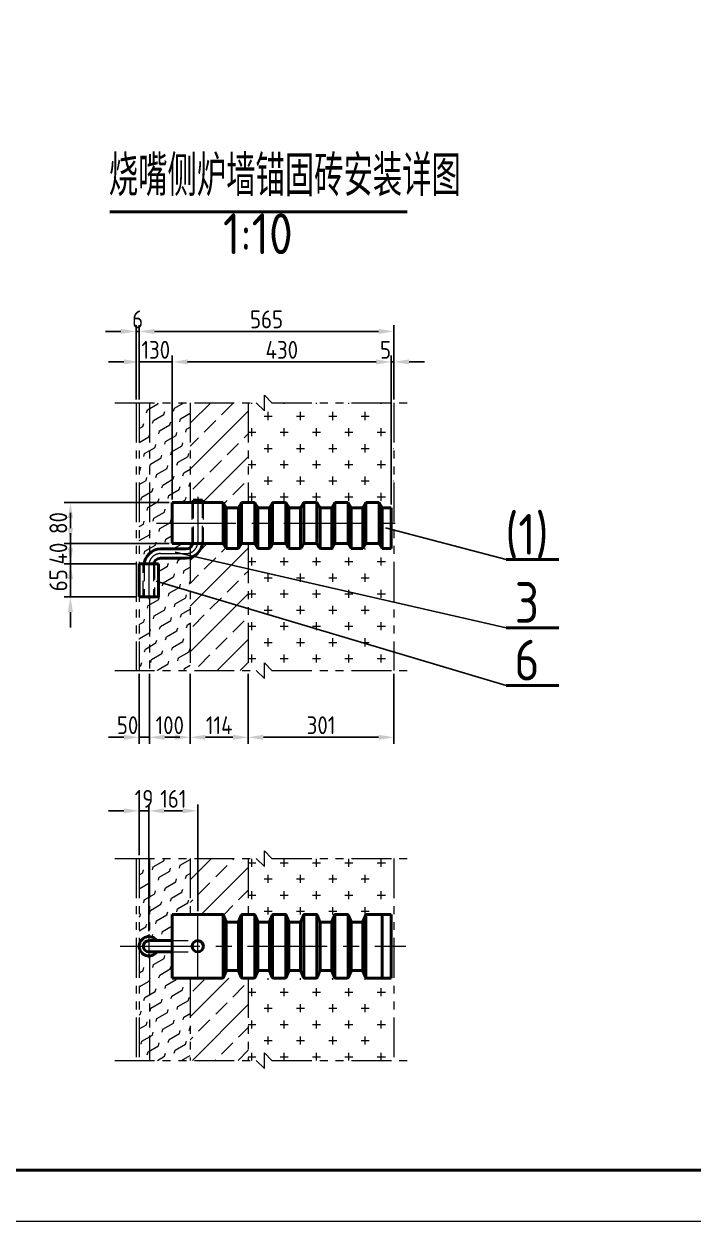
# Model space of a CAD drawing. Header units: millimetres. Extents: x 52110 to 400893, y -153728 to 31997.
# Drawn here: x 214948 to 220202, y -107496 to -98091 of the extents above; entities that cross this region are included whole.
import ezdxf
from ezdxf.enums import TextEntityAlignment as Align

# ---------------------------------------------------------------- set-up
doc = ezdxf.new("R2010")
doc.units = ezdxf.units.MM
doc.header["$LTSCALE"] = 500
for name, pattern in [('CENTER', [2, 1.25, -0.25, 0.25, -0.25]), ('DASHED2', [0.375, 0.25, -0.125]), ('PHANTOM2', [1.25, 0.625, -0.125, 0.125, -0.125, 0.125, -0.125])]:
    doc.linetypes.add(name, pattern=pattern)
for name, color, linetype, lineweight in [('2D', 4, 'PHANTOM2', 20), ('BIAOZHU', 3, 'Continuous', 25), ('POU', 4, 'Continuous', 20), ('SHI', 7, 'Continuous', 40), ('WEN', 3, 'Continuous', 20), ('XI', 2, 'Continuous', 20), ('XU', 6, 'DASHED2', 20), ('ZHONG', 1, 'CENTER', 20)]:
    doc.layers.add(name, color=color, linetype=linetype, lineweight=lineweight)
doc.styles.add('GB', font='gbenor.shx', dxfattribs={"bigfont": 'gbcbig.shx'})

msp = doc.modelspace()

# ---------------------------------------------------------------- hatches: boundary and pattern name
at = {"layer": 'POU'}
h = msp.add_hatch(dxfattribs=at)
h.set_pattern_fill('FLEX', color=256, scale=15, angle=30, style=0)
h.set_pattern_definition([(30, (-107778.9, -270081.55), (-47.625, 82.48892), [95.25, -95.25]), (75, (-107696.41, -270033.93), (-47.62502, 82.488955), [23.8125, -87.0789, 23.8125, -134.7039])])
h.paths.add_polyline_path([(216252.70532, -101067.5068), (215932.70532, -101067.5068), (215932.70532, -102250.94444, -0.1918119602), (216020.70532, -102215.89604), (216220.70532, -102215.89604, 0.153244359), (216252.70532, -102205.85254), (216252.70532, -102171.89604), (216112.70532, -102171.89604), (216112.70532, -101851.89604), (216252.70532, -101851.89604)])
h.paths.add_polyline_path([(216252.70532, -102283.83151, -0.0632542239), (216220.70532, -102287.89604), (216020.70532, -102287.89604, 0.3522849494), (215966.00614, -102331.89604), (216004.70532, -102331.89604), (216004.70532, -102591.89604), (215932.70532, -102591.89604), (215932.70532, -103170.71028), (216252.70532, -103170.71028)])
h.paths.add_polyline_path([(215932.70532, -101067.5068), (215852.70532, -101067.5068), (215852.70532, -102331.89604), (215893.26906, -102331.89604, -0.1816770921), (215932.70532, -102250.94444)])
h.paths.add_polyline_path([(215932.70532, -102591.89604), (215892.70532, -102591.89604), (215852.70532, -102591.89604), (215852.70532, -103170.71028), (215932.70532, -103170.71028)])
h = msp.add_hatch(dxfattribs=at)
h.set_pattern_fill('ANSI33', color=256, scale=40, style=0)
h.set_pattern_definition([(45, (-107778.9, -270081.55), (-179.60512, 179.60512), []), (45, (-107599.3, -270081.55), (-179.60512, 179.60512), [127, -63.5])])
h.paths.add_polyline_path([(216708.70532, -101067.5068), (216252.70532, -101067.5068), (216252.70532, -101851.89604), (216276.70532, -101851.89604), (216276.70532, -101831.89604), (216348.70532, -101831.89604), (216348.70532, -101851.89604), (216512.70532, -101851.89604), (216536.70532, -101891.89604), (216632.70532, -101891.89604), (216656.70532, -101851.89604), (216708.70532, -101851.89604)])
h.paths.add_polyline_path([(216708.70532, -102171.89604), (216656.70532, -102171.89604), (216632.70532, -102211.89604), (216536.70532, -102211.89604), (216512.70532, -102171.89604), (216348.14158, -102171.89604, -0.3159854309), (216252.70532, -102283.83151), (216252.70532, -103170.71028), (216708.70532, -103170.71028)])
h = msp.add_hatch(dxfattribs=at)
h.set_pattern_fill('CROSS', color=256, scale=20, style=0)
h.set_pattern_definition([(0, (-107778.9, -270081.55), (127, 127), [63.5, -190.5]), (90, (-107747.15, -270113.3), (-127, 127), [63.5, -190.5])])
h.paths.add_polyline_path([(217852.70532, -101067.5068), (216895.55358, -101067.5068), (216835.64029, -101007.59351), (216835.64029, -101130.86498), (216772.2821, -101067.5068), (216708.70532, -101067.5068), (216708.70532, -101851.89604), (217852.70532, -101851.89604)])
h.paths.add_polyline_path([(217852.70532, -102211.89604), (216708.70532, -102211.89604), (216708.70532, -103170.71028), (216772.2821, -103170.71028), (216835.64029, -103234.06847), (216835.64029, -103110.797), (216895.55358, -103170.71028), (217852.70532, -103170.71028)])
h = msp.add_hatch(dxfattribs=at)
h.set_pattern_fill('FLEX', color=256, scale=15, angle=30, style=0)
h.set_pattern_definition([(30, (-107778.9, -268637.81), (-47.625, 82.48892), [95.25, -95.25]), (75, (-107696.41, -268590.18), (-47.62502, 82.488955), [23.8125, -87.0789, 23.8125, -134.7039])])
h.paths.add_polyline_path([(215932.70532, -105260.75031, -0.229060417), (215990.67305, -105292.64497), (216112.70532, -105292.64497), (216112.70532, -105086.64497), (216252.70532, -105086.64497), (216252.70532, -104646.55981), (215932.70532, -104646.55981)])
h.paths.add_polyline_path([(215852.70532, -105336.64497, -0.4297215772), (215932.70532, -105260.75031), (215932.70532, -104646.55981), (215852.70532, -104646.55981)])
h.paths.add_polyline_path([(215852.70532, -106233.27197), (215932.70532, -106233.27197), (215932.70532, -105412.53964, -0.4297215772), (215852.70532, -105336.64497)])
h.paths.add_polyline_path([(216112.70532, -105586.64497), (216112.70532, -105380.64497), (215990.67305, -105380.64497, -0.229060417), (215932.70532, -105412.53964), (215932.70532, -106233.27197), (216252.70532, -106233.27197), (216252.70532, -105586.64497)])
h = msp.add_hatch(dxfattribs=at)
h.set_pattern_fill('ANSI33', color=256, scale=40, style=0)
h.set_pattern_definition([(45, (-107778.9, -268637.8), (-179.60512, 179.60512), []), (45, (-107599.3, -268637.8), (-179.60512, 179.60512), [127, -63.5])])
h.paths.add_polyline_path([(216504.58092, -105086.64497), (216708.70532, -105086.64497), (216708.70532, -104646.55981), (216252.70532, -104646.55981), (216252.70532, -105086.64497)])
h.paths.add_polyline_path([(216252.70532, -105586.64497), (216252.70532, -106233.27197), (216708.70532, -106233.27197), (216708.70532, -105586.64497), (216504.58092, -105586.64497)])
h = msp.add_hatch(dxfattribs=at)
h.set_pattern_fill('CROSS', color=256, scale=20, style=0)
h.set_pattern_definition([(0, (-107778.9, -268637.8), (127, 127), [63.5, -190.5]), (90, (-107747.15, -268669.56), (-127, 127), [63.5, -190.5])])
h.paths.add_polyline_path([(217852.70532, -105086.64497), (217852.70532, -104646.55981), (216895.55358, -104646.55981), (216835.64029, -104586.64652), (216835.64029, -104709.918), (216772.2821, -104646.55981), (216708.70532, -104646.55981), (216708.70532, -105086.64497)])
h.paths.add_polyline_path([(216708.70532, -105586.64497), (216708.70532, -106233.27197), (216772.2821, -106233.27197), (216835.64029, -106296.63016), (216835.64029, -106173.35869), (216895.55358, -106233.27197), (217852.70532, -106233.27197), (217852.70532, -105586.64497)])

# ---------------------------------------------------------------- linework, layer by layer
at = {"layer": '2D'}
for p, q in [((215661.25882, -101067.5068), (216772.2821, -101067.5068)), ((215828.70532, -101067.5068), (215828.70532, -103170.71028)), ((215852.70532, -101067.5068), (215852.70532, -103170.71028)), ((215932.70532, -101067.5068), (215932.70532, -102250.94444)), ((216252.70532, -101067.5068), (216252.70532, -101851.89604)), ((216708.70532, -101067.5068), (216708.70532, -101851.89604)), ((216772.2821, -101067.5068), (216835.64029, -101130.86498)), ((216835.64029, -101130.86498), (216835.64029, -101007.59351)), ((216835.64029, -101007.59351), (216895.55358, -101067.5068)), ((216895.55358, -101067.5068), (217958.9125, -101067.5068)), ((217852.70532, -101067.5068), (217852.70532, -103170.71028)), ((216252.70532, -102171.89604), (216252.70532, -103170.71028)), ((216708.70532, -102171.89604), (216708.70532, -103170.71028)), ((215932.70532, -102591.89604), (215932.70532, -103170.71028)), ((216835.64029, -103234.06847), (216835.64029, -103110.797)), ((216835.64029, -103110.797), (216895.55358, -103170.71028)), ((215661.25882, -103170.71028), (216772.2821, -103170.71028)), ((216772.2821, -103170.71028), (216835.64029, -103234.06847)), ((216895.55358, -103170.71028), (217958.9125, -103170.71028)), ((215661.25882, -104646.55981), (216772.2821, -104646.55981)), ((215828.70532, -104646.55981), (215828.70532, -106233.27197)), ((215852.70532, -104646.55981), (215852.70532, -106233.27197)), ((215932.70532, -104646.55981), (215932.70532, -105260.75031)), ((216252.70532, -104646.55981), (216252.70532, -105086.64497)), ((216708.70532, -104646.55981), (216708.70532, -105086.64497)), ((216772.2821, -104646.55981), (216835.64029, -104709.918)), ((216835.64029, -104709.918), (216835.64029, -104586.64652)), ((216835.64029, -104586.64652), (216895.55358, -104646.55981)), ((216895.55358, -104646.55981), (217958.9125, -104646.55981)), ((217852.70532, -104646.55981), (217852.70532, -106233.27197)), ((215932.70532, -105412.53964), (215932.70532, -106233.27197)), ((216252.70532, -105586.64497), (216252.70532, -106233.27197)), ((216708.70532, -105586.64497), (216708.70532, -106233.27197)), ((216835.64029, -106296.63016), (216835.64029, -106173.35869)), ((216835.64029, -106173.35869), (216895.55358, -106233.27197)), ((215661.25882, -106233.27197), (216772.2821, -106233.27197)), ((216772.2821, -106233.27197), (216835.64029, -106296.63016)), ((216895.55358, -106233.27197), (217958.9125, -106233.27197))]:
    msp.add_line(p, q, dxfattribs=at)
at = {"layer": 'BIAOZHU'}
for p, q in [((215708.70532, -100506.92257), (215588.70532, -100506.92257)), ((215828.70532, -101042.5068), (215828.70532, -100456.92257)), ((215852.70532, -100506.92257), (215828.70532, -100506.92257)), ((215852.70532, -101042.5068), (215852.70532, -100456.92257)), ((215852.70532, -101042.5068), (215852.70532, -100456.92257)), ((217732.70532, -100506.92257), (215972.70532, -100506.92257)), ((215972.70532, -100506.92257), (216092.70532, -100506.92257)), ((217852.70532, -101042.5068), (217852.70532, -100456.92257)), ((215852.70532, -101042.5068), (215852.70532, -100696.52955)), ((216112.70532, -101826.89604), (216112.70532, -100696.52955)), ((216112.70532, -101801.89604), (216112.70532, -100696.52955)), ((217832.70532, -101866.89604), (217832.70532, -100696.52955)), ((217832.70532, -101866.89604), (217832.70532, -100696.52955)), ((217852.70532, -101042.5068), (217852.70532, -100696.52955)), ((215732.70532, -100746.52955), (215612.70532, -100746.52955)), ((216112.70532, -100746.52955), (215852.70532, -100746.52955)), ((217712.70532, -100746.52955), (216232.70532, -100746.52955)), ((216232.70532, -100746.52955), (216352.70532, -100746.52955)), ((217712.70532, -100746.52955), (217592.70532, -100746.52955)), ((217832.70532, -100746.52955), (217852.70532, -100746.52955)), ((217972.70532, -100746.52955), (218092.70532, -100746.52955)), ((216087.70532, -101851.89604), (215262.66674, -101851.89604)), ((215312.66674, -102051.89604), (215312.66674, -101931.89604)), ((215312.66674, -102051.89604), (215312.66674, -101971.89604)), ((215312.66674, -102211.89604), (215312.66674, -102091.89604)), ((218735.75333, -102298.56863), (217787.02466, -102048.5096)), ((216087.70532, -102171.89604), (215262.66674, -102171.89604)), ((216087.70532, -102171.89604), (215262.66674, -102171.89604)), ((215312.66674, -102331.89604), (215312.66674, -102171.89604)), ((218735.75333, -102834.17126), (216134.79116, -102239.79877)), ((215827.70532, -102331.89604), (215262.66674, -102331.89604)), ((215827.70532, -102331.89604), (215262.66674, -102331.89604)), ((215312.66674, -102331.89604), (215312.66674, -102591.89604)), ((215312.66674, -102451.89604), (215312.66674, -102571.89604)), ((218735.75333, -103287.94104), (215985.55178, -102468.33484)), ((215827.70532, -102591.89604), (215262.66674, -102591.89604)), ((215312.66674, -102711.89604), (215312.66674, -102831.89604)), ((215852.70532, -103195.71028), (215852.70532, -103745.53897)), ((215932.70532, -103195.71028), (215932.70532, -103745.53897)), ((215932.70532, -103195.71028), (215932.70532, -103745.53897)), ((216252.70532, -103195.71028), (216252.70532, -103745.53897)), ((216252.70532, -103195.71028), (216252.70532, -103745.53897)), ((216708.70532, -103195.71028), (216708.70532, -103745.53897)), ((216708.70532, -103195.71028), (216708.70532, -103745.53897)), ((217852.70532, -103195.71028), (217852.70532, -103745.53897)), ((215732.70532, -103695.53897), (215612.70532, -103695.53897)), ((215852.70532, -103695.53897), (215932.70532, -103695.53897)), ((216052.70532, -103695.53897), (216172.70532, -103695.53897)), ((216052.70532, -103695.53897), (216132.70532, -103695.53897)), ((216372.70532, -103695.53897), (216588.70532, -103695.53897)), ((216828.70532, -103695.53897), (217732.70532, -103695.53897)), ((215732.70532, -104273.54049), (215612.70532, -104273.54049)), ((215852.70532, -104621.55981), (215852.70532, -104223.54049)), ((215928.70532, -104273.54049), (215852.70532, -104273.54049)), ((215928.70532, -105218.17268), (215928.70532, -104223.54049)), ((215928.70532, -105218.17268), (215928.70532, -104223.54049)), ((216192.70532, -104273.54049), (216048.70532, -104273.54049)), ((216048.70532, -104273.54049), (216168.70532, -104273.54049)), ((216312.70532, -105061.64497), (216312.70532, -104223.54049))]:
    msp.add_line(p, q, dxfattribs=at)
for points in [[(215708.70532, -100486.92257), (215708.70532, -100526.92257), (215828.70532, -100506.92257)], [(215972.70532, -100486.92257), (215972.70532, -100526.92257), (215852.70532, -100506.92257)], [(215972.70532, -100486.92257), (215972.70532, -100526.92257), (215852.70532, -100506.92257)], [(217732.70532, -100486.92257), (217732.70532, -100526.92257), (217852.70532, -100506.92257)], [(215732.70532, -100726.52955), (215732.70532, -100766.52955), (215852.70532, -100746.52955)], [(216232.70532, -100726.52955), (216232.70532, -100766.52955), (216112.70532, -100746.52955)], [(216232.70532, -100726.52955), (216232.70532, -100766.52955), (216112.70532, -100746.52955)], [(217712.70532, -100726.52955), (217712.70532, -100766.52955), (217832.70532, -100746.52955)], [(217712.70532, -100726.52955), (217712.70532, -100766.52955), (217832.70532, -100746.52955)], [(217972.70532, -100726.52955), (217972.70532, -100766.52955), (217852.70532, -100746.52955)], [(215292.66674, -101971.89604), (215332.66674, -101971.89604), (215312.66674, -101851.89604)], [(215292.66674, -102051.89604), (215332.66674, -102051.89604), (215312.66674, -102171.89604)], [(215292.66674, -102051.89604), (215332.66674, -102051.89604), (215312.66674, -102171.89604)], [(215292.66674, -102211.89604), (215332.66674, -102211.89604), (215312.66674, -102331.89604)], [(215292.66674, -102451.89604), (215332.66674, -102451.89604), (215312.66674, -102331.89604)], [(215292.66674, -102711.89604), (215332.66674, -102711.89604), (215312.66674, -102591.89604)], [(215732.70532, -103675.53897), (215732.70532, -103715.53897), (215852.70532, -103695.53897)], [(216052.70532, -103675.53897), (216052.70532, -103715.53897), (215932.70532, -103695.53897)], [(216052.70532, -103675.53897), (216052.70532, -103715.53897), (215932.70532, -103695.53897)], [(216132.70532, -103675.53897), (216132.70532, -103715.53897), (216252.70532, -103695.53897)], [(216372.70532, -103675.53897), (216372.70532, -103715.53897), (216252.70532, -103695.53897)], [(216588.70532, -103675.53897), (216588.70532, -103715.53897), (216708.70532, -103695.53897)], [(216828.70532, -103675.53897), (216828.70532, -103715.53897), (216708.70532, -103695.53897)], [(217732.70532, -103675.53897), (217732.70532, -103715.53897), (217852.70532, -103695.53897)], [(215732.70532, -104253.54049), (215732.70532, -104293.54049), (215852.70532, -104273.54049)], [(216048.70532, -104253.54049), (216048.70532, -104293.54049), (215928.70532, -104273.54049)], [(216048.70532, -104253.54049), (216048.70532, -104293.54049), (215928.70532, -104273.54049)], [(216192.70532, -104253.54049), (216192.70532, -104293.54049), (216312.70532, -104273.54049)]]:
    msp.add_solid(points, dxfattribs=at)
at = {"layer": 'SHI'}
for p, q in [((215622.61244, -99567.67599), (217956.91458, -99567.67599)), ((216276.70532, -101831.89604), (216348.70532, -101831.89604)), ((216276.70532, -101831.89604), (216276.70532, -101851.89604)), ((216348.70532, -101831.89604), (216348.70532, -101851.89604)), ((216112.70532, -101851.89604), (216512.70532, -101851.89604)), ((216112.70532, -102171.89604), (216112.70532, -101851.89604)), ((216512.70532, -101851.89604), (216536.70532, -101891.89604)), ((216512.70532, -102171.89604), (216512.70532, -101851.89604)), ((216536.70532, -101891.89604), (216632.70532, -101891.89604)), ((216536.70532, -102211.89604), (216536.70532, -101891.89604)), ((216632.70532, -101891.89604), (216656.70532, -101851.89604)), ((216632.70532, -102211.89604), (216632.70532, -101891.89604)), ((216656.70532, -101851.89604), (216753.91103, -101851.89604)), ((216656.70532, -102171.89604), (216656.70532, -101851.89604)), ((216760.70532, -102174.00475), (216760.70532, -101854.00475)), ((216764.20095, -101857.72209), (216781.20969, -101886.06999)), ((216784.70532, -102209.78733), (216784.70532, -101889.78733)), ((216791.4996, -101891.89604), (216869.91103, -101891.89604)), ((216876.70532, -102209.78733), (216876.70532, -101889.78733)), ((216880.20095, -101886.06999), (216897.20969, -101857.72209)), ((216900.70532, -102174.00475), (216900.70532, -101854.00475)), ((216907.4996, -101851.89604), (216997.91103, -101851.89604)), ((217004.70532, -102174.00475), (217004.70532, -101854.00475)), ((217008.20095, -101857.72209), (217025.20969, -101886.06999)), ((217028.70532, -102209.78733), (217028.70532, -101889.78733)), ((217035.4996, -101891.89604), (217113.91103, -101891.89604)), ((217120.70532, -102209.78733), (217120.70532, -101889.78733)), ((217124.20095, -101886.06999), (217141.20969, -101857.72209)), ((217144.70532, -102174.00475), (217144.70532, -101854.00475)), ((217151.4996, -101851.89604), (217241.91103, -101851.89604)), ((217248.70532, -102174.00475), (217248.70532, -101854.00475)), ((217252.20095, -101857.72209), (217269.20969, -101886.06999)), ((217272.70532, -102209.78733), (217272.70532, -101889.78733)), ((217279.4996, -101891.89604), (217364.70532, -101891.89604)), ((217364.70532, -101891.89604), (217388.70532, -101851.89604)), ((217364.70532, -102211.89604), (217364.70532, -101891.89604)), ((217388.70532, -101851.89604), (217492.70532, -101851.89604)), ((217388.70532, -102171.89604), (217388.70532, -101851.89604)), ((217492.70532, -101851.89604), (217516.70532, -101891.89604)), ((217492.70532, -102171.89604), (217492.70532, -101851.89604)), ((217516.70532, -101891.89604), (217608.70532, -101891.89604)), ((217516.70532, -102211.89604), (217516.70532, -101891.89604)), ((217608.70532, -101891.89604), (217632.70532, -101851.89604)), ((217608.70532, -102211.89604), (217608.70532, -101891.89604)), ((217632.70532, -101851.89604), (217736.70532, -101851.89604)), ((217632.70532, -102171.89604), (217632.70532, -101851.89604)), ((217736.70532, -101851.89604), (217760.70532, -101891.89604)), ((217736.70532, -102171.89604), (217736.70532, -101851.89604)), ((217760.70532, -101891.89604), (217832.70532, -101891.89604)), ((217760.70532, -102211.89604), (217760.70532, -101891.89604)), ((217832.70532, -102211.89604), (217832.70532, -101891.89604)), ((216020.70532, -102215.89604), (216220.70532, -102215.89604)), ((216112.70532, -102171.89604), (216512.70532, -102171.89604)), ((216512.70532, -102171.89604), (216536.70532, -102211.89604)), ((216536.70532, -102211.89604), (216632.70532, -102211.89604)), ((216632.70532, -102211.89604), (216656.70532, -102171.89604)), ((216656.70532, -102171.89604), (216753.91103, -102171.89604)), ((216781.20969, -102206.06999), (216764.20095, -102177.72209)), ((216791.4996, -102211.89604), (216869.91103, -102211.89604)), ((216880.20095, -102206.06999), (216897.20969, -102177.72209)), ((216907.4996, -102171.89604), (216997.91103, -102171.89604)), ((217025.20969, -102206.06999), (217008.20095, -102177.72209)), ((217035.4996, -102211.89604), (217113.91103, -102211.89604)), ((217124.20095, -102206.06999), (217141.20969, -102177.72209)), ((217151.4996, -102171.89604), (217241.91103, -102171.89604)), ((217269.20969, -102206.06999), (217252.20095, -102177.72209)), ((217279.4996, -102211.89604), (217364.70532, -102211.89604)), ((217364.70532, -102211.89604), (217388.70532, -102171.89604)), ((217388.70532, -102171.89604), (217492.70532, -102171.89604)), ((217516.70532, -102211.89604), (217492.70532, -102171.89604)), ((217516.70532, -102211.89604), (217608.70532, -102211.89604)), ((217608.70532, -102211.89604), (217632.70532, -102171.89604)), ((217632.70532, -102171.89604), (217736.70532, -102171.89604)), ((217736.70532, -102171.89604), (217760.70532, -102211.89604)), ((217760.70532, -102211.89604), (217832.70532, -102211.89604)), ((216020.70532, -102287.89604), (216220.70532, -102287.89604)), ((219147.95977, -102298.56863), (218735.75333, -102298.56863)), ((215852.70532, -102331.89604), (216004.70532, -102331.89604)), ((215852.70532, -102591.89604), (215852.70532, -102331.89604)), ((216004.70532, -102331.89604), (216004.70532, -102591.89604)), ((216004.70532, -102591.89604), (215852.70532, -102591.89604)), ((215892.70532, -102591.89604), (215964.70532, -102591.89604)), ((219147.95977, -102834.17126), (218735.75333, -102834.17126)), ((219147.95977, -103287.94104), (218735.75333, -103287.94104)), ((216112.70532, -105586.64497), (216112.70532, -105086.64497)), ((216112.70532, -105086.64497), (216504.58092, -105086.64497)), ((216512.70532, -105583.47641), (216512.70532, -105089.81354)), ((216515.72264, -105094.18829), (216533.68799, -105139.10166)), ((216635.72264, -105139.10166), (216653.68799, -105094.18829)), ((216656.70532, -105089.81354), (216656.70532, -105583.47641)), ((216664.82971, -105086.64497), (216752.58092, -105086.64497)), ((216760.70532, -105089.81354), (216760.70532, -105583.47641)), ((216763.72264, -105094.18829), (216781.68799, -105139.10166)), ((216879.72264, -105139.10166), (216897.68799, -105094.18829)), ((216900.70532, -105089.81354), (216900.70532, -105583.47641)), ((216908.82971, -105086.64497), (216996.58092, -105086.64497)), ((217004.70532, -105089.81354), (217004.70532, -105583.47641)), ((217007.72264, -105094.18829), (217025.68799, -105139.10166)), ((217123.72264, -105139.10166), (217141.68799, -105094.18829)), ((217144.70532, -105089.81354), (217144.70532, -105583.47641)), ((217152.82971, -105086.64497), (217240.58092, -105086.64497)), ((217248.70532, -105089.81354), (217248.70532, -105583.47641)), ((217251.72264, -105094.18829), (217269.68799, -105139.10166)), ((217367.72264, -105139.10166), (217385.68799, -105094.18829)), ((217388.70532, -105089.81354), (217388.70532, -105583.47641)), ((217396.82971, -105086.64497), (217484.58092, -105086.64497)), ((217492.70532, -105089.81354), (217492.70532, -105583.47641)), ((217495.72264, -105094.18829), (217513.68799, -105139.10166)), ((217611.72264, -105139.10166), (217629.68799, -105094.18829)), ((217632.70532, -105089.81354), (217632.70532, -105583.47641)), ((217640.82971, -105086.64497), (217832.70532, -105086.64497)), ((217760.70532, -105586.64497), (217760.70532, -105086.64497)), ((217832.70532, -105586.64497), (217832.70532, -105086.64497)), ((216536.70532, -105143.47641), (216536.70532, -105529.81354)), ((216544.82971, -105146.64497), (216624.58092, -105146.64497)), ((216632.70532, -105143.47641), (216632.70532, -105529.81354)), ((216784.70532, -105143.47641), (216784.70532, -105529.81354)), ((216792.82971, -105146.64497), (216868.58092, -105146.64497)), ((216876.70532, -105143.47641), (216876.70532, -105529.81354)), ((217028.70532, -105143.47641), (217028.70532, -105529.81354)), ((217036.82971, -105146.64497), (217112.58092, -105146.64497)), ((217120.70532, -105143.47641), (217120.70532, -105529.81354)), ((217272.70532, -105143.47641), (217272.70532, -105529.81354)), ((217280.82971, -105146.64497), (217356.58092, -105146.64497)), ((217364.70532, -105143.47641), (217364.70532, -105529.81354)), ((217516.70532, -105143.47641), (217516.70532, -105529.81354)), ((217524.82971, -105146.64497), (217600.58092, -105146.64497)), ((217608.70532, -105143.47641), (217608.70532, -105529.81354)), ((215928.70532, -105292.64497), (216112.70532, -105292.64497)), ((215928.70532, -105380.64497), (216112.70532, -105380.64497)), ((216112.70532, -105586.64497), (216504.58092, -105586.64497)), ((216515.72264, -105579.10166), (216533.68799, -105534.18829)), ((216544.82971, -105526.64497), (216624.58092, -105526.64497)), ((216635.72264, -105534.18829), (216653.68799, -105579.10166)), ((216664.82971, -105586.64497), (216752.58092, -105586.64497)), ((216763.72264, -105579.10166), (216781.68799, -105534.18829)), ((216792.82971, -105526.64497), (216868.58092, -105526.64497)), ((216879.72264, -105534.18829), (216897.68799, -105579.10166)), ((216908.82971, -105586.64497), (216996.58092, -105586.64497)), ((217007.72264, -105579.10166), (217025.68799, -105534.18829)), ((217036.82971, -105526.64497), (217112.58092, -105526.64497)), ((217123.72264, -105534.18829), (217141.68799, -105579.10166)), ((217152.82971, -105586.64497), (217240.58092, -105586.64497)), ((217251.72264, -105579.10166), (217269.68799, -105534.18829)), ((217280.82971, -105526.64497), (217356.58092, -105526.64497)), ((217367.72264, -105534.18829), (217385.68799, -105579.10166)), ((217396.82971, -105586.64497), (217484.58092, -105586.64497)), ((217495.72264, -105579.10166), (217513.68799, -105534.18829)), ((217524.82971, -105526.64497), (217600.58092, -105526.64497)), ((217611.72264, -105534.18829), (217629.68799, -105579.10166)), ((217640.82971, -105586.64497), (217832.70532, -105586.64497))]:
    msp.add_line(p, q, dxfattribs=at)
msp.add_lwpolyline([(206489.78782, -107095.7778), (238729.78782, -107095.7778), (238729.78782, -84135.7778), (206489.78782, -84135.7778)], close=True, dxfattribs=at)
msp.add_circle((216312.70532, -105336.64497), 44, dxfattribs=at)
for centre, radius, start, end in [((216753.91103, -101863.89604), 12, 30.963756532, 90), ((216791.4996, -101879.89604), 12, 210.963756532, 270), ((216869.91103, -101879.89604), 12, 270, 329.036243468), ((216907.4996, -101863.89604), 12, 90, 149.036243468), ((216997.91103, -101863.89604), 12, 30.963756532, 90), ((217035.4996, -101879.89604), 12, 210.963756532, 270), ((217113.91103, -101879.89604), 12, 270, 329.036243468), ((217151.4996, -101863.89604), 12, 90, 149.036243468), ((217241.91103, -101863.89604), 12, 30.963756532, 90), ((217279.4996, -101879.89604), 12, 210.963756532, 270), ((216020.70532, -102343.89604), 128, 90, 180), ((216220.70532, -102159.89604), 128, 270, 0), ((216220.70532, -102159.89604), 56, 270, 0), ((216753.91103, -102183.89604), 12, 30.963756532, 90), ((216791.4996, -102199.89604), 12, 210.963756532, 270), ((216869.91103, -102199.89604), 12, 270, 329.036243468), ((216907.4996, -102183.89604), 12, 90, 149.036243468), ((216997.91103, -102183.89604), 12, 30.963756532, 90), ((217035.4996, -102199.89604), 12, 235.515005756, 270), ((217113.91103, -102199.89604), 12, 270, 329.036243468), ((217151.4996, -102183.89604), 12, 90, 149.036243468), ((217241.91103, -102183.89604), 12, 30.963756532, 90), ((217279.4996, -102199.89604), 12, 210.963756532, 270), ((216020.70532, -102343.89604), 56, 90, 180), ((216504.58092, -105098.64497), 12, 21.801409486, 90), ((216544.82971, -105134.64497), 12, 201.801409486, 270), ((216624.58092, -105134.64497), 12, 270, 338.198590514), ((216664.82971, -105098.64497), 12, 90, 158.198590514), ((216752.58092, -105098.64497), 12, 21.801409486, 90), ((216792.82971, -105134.64497), 12, 201.801409486, 270), ((216868.58092, -105134.64497), 12, 270, 338.198590514), ((216908.82971, -105098.64497), 12, 90, 158.198590514), ((216996.58092, -105098.64497), 12, 21.801409486, 90), ((217036.82971, -105134.64497), 12, 201.801409486, 270), ((217112.58092, -105134.64497), 12, 270, 338.198590514), ((217152.82971, -105098.64497), 12, 90, 158.198590514), ((217240.58092, -105098.64497), 12, 21.801409486, 90), ((217280.82971, -105134.64497), 12, 201.801409486, 270), ((217356.58092, -105134.64497), 12, 270, 338.198590514), ((217396.82971, -105098.64497), 12, 90, 158.198590514), ((217484.58092, -105098.64497), 12, 21.801409486, 90), ((217524.82971, -105134.64497), 12, 201.801409486, 270), ((217600.58092, -105134.64497), 12, 270, 338.198590514), ((217640.82971, -105098.64497), 12, 90, 158.198590514), ((215928.70532, -105336.64497), 76, 35.376540152, 324.623459848), ((215928.70532, -105336.64497), 44, 90, 270), ((216504.58092, -105574.64497), 12, 270, 338.198590514), ((216544.82971, -105538.64497), 12, 90, 158.198590514), ((216624.58092, -105538.64497), 12, 21.801409486, 90), ((216664.82971, -105574.64497), 12, 201.801409486, 270), ((216752.58092, -105574.64497), 12, 270, 338.198590514), ((216792.82971, -105538.64497), 12, 90, 158.198590514), ((216868.58092, -105538.64497), 12, 21.801409486, 90), ((216908.82971, -105574.64497), 12, 201.801409486, 270), ((216996.58092, -105574.64497), 12, 270, 338.198590514), ((217036.82971, -105538.64497), 12, 90, 158.198590514), ((217112.58092, -105538.64497), 12, 21.801409486, 90), ((217152.82971, -105574.64497), 12, 201.801409486, 270), ((217240.58092, -105574.64497), 12, 270, 338.198590514), ((217280.82971, -105538.64497), 12, 90, 158.198590514), ((217356.58092, -105538.64497), 12, 21.801409486, 90), ((217396.82971, -105574.64497), 12, 201.801409486, 270), ((217484.58092, -105574.64497), 12, 270, 338.198590514), ((217524.82971, -105538.64497), 12, 90, 158.198590514), ((217600.58092, -105538.64497), 12, 21.801409486, 90), ((217640.82971, -105574.64497), 12, 201.801409486, 270)]:
    msp.add_arc(centre, radius, start, end, dxfattribs=at)
at = {"layer": 'XI'}
msp.add_lwpolyline([(205489.78782, -107495.7778), (239129.78782, -107495.7778), (239129.78782, -83735.7778), (205489.78782, -83735.7778)], close=True, dxfattribs=at)
at = {"layer": 'XU'}
for p, q in [((216268.70532, -102171.89604), (216268.70532, -101851.89604)), ((216276.70532, -101851.89604), (216276.70532, -102159.89604)), ((216348.70532, -102159.89604), (216348.70532, -101851.89604)), ((216356.70532, -102171.89604), (216356.70532, -101851.89604)), ((215884.70532, -102591.89604), (215884.70532, -102331.89604)), ((215892.70532, -102343.89604), (215892.70532, -102591.89604)), ((215964.70532, -102343.89604), (215964.70532, -102591.89604)), ((215972.70532, -102331.89604), (215972.70532, -102591.89604)), ((216112.70532, -105292.64497), (216312.70532, -105292.64497)), ((216112.70532, -105380.64497), (216312.70532, -105380.64497))]:
    msp.add_line(p, q, dxfattribs=at)
at = {"layer": 'ZHONG'}
for p, q in [((216312.70532, -101806.46634), (216312.70532, -102159.89604)), ((215987.52704, -102011.89604), (217922.78475, -102011.89604)), ((216020.70532, -102251.89604), (216220.70532, -102251.89604)), ((215928.70532, -102343.89604), (215928.70532, -102611.07587)), ((216312.70532, -105586.64497), (216312.70532, -105086.64497)), ((215928.70532, -105243.17268), (215928.70532, -105431.0014)), ((215703.96226, -105336.64497), (217946.4242, -105336.64497))]:
    msp.add_line(p, q, dxfattribs=at)
for centre, start, end in [((216220.70532, -102159.89604), 270, 0), ((216020.70532, -102343.89604), 90, 180)]:
    msp.add_arc(centre, 92, start, end, dxfattribs=at)

# ---------------------------------------------------------------- texts
at = {"layer": 'BIAOZHU', "char_height": 140, "attachment_point": 5, "style": 'GB'}
for s, insert in [('6', (215840.70532, -100411.92257)), ('565', (216852.70532, -100411.92257)), ('130', (215982.70532, -100651.52955)), ('430', (216972.70532, -100651.52955)), ('5', (217787.29093, -100651.52955)), ('50', (215761.25556, -103600.53897)), ('100', (216092.70532, -103600.53897)), ('114', (216480.70532, -103600.53897)), ('301', (217280.70532, -103600.53897)), ('19', (215890.70532, -104178.54049)), ('161', (216120.70532, -104178.54049))]:
    msp.add_mtext(s, dxfattribs=dict(at, insert=insert))
at = {"layer": 'BIAOZHU', "char_height": 140, "attachment_point": 5, "rotation": 90, "style": 'GB'}
for s, insert in [('80', (215217.66674, -102011.89604)), ('40', (215217.66674, -102251.89604)), ('65', (215217.66674, -102461.89604))]:
    msp.add_mtext(s, dxfattribs=dict(at, insert=insert))
at = {"layer": 'WEN', "style": 'GB'}
for s, p in [('烧嘴侧炉墙锚固砖安装详图', (215614.09175, -99443.48505)), ('1:10', (216510.39601, -99899.71695))]:
    msp.add_text(s, height=320, dxfattribs=at).set_placement(p)
for s, p in [('(1)', (218897.81864, -102099.98515)), ('3', (218897.81864, -102635.58778)), ('6', (218897.81864, -103089.35756))]:
    msp.add_text(s, height=320, dxfattribs=at).set_placement(p, align=Align.MIDDLE)

doc.saveas('drawing.dxf')
